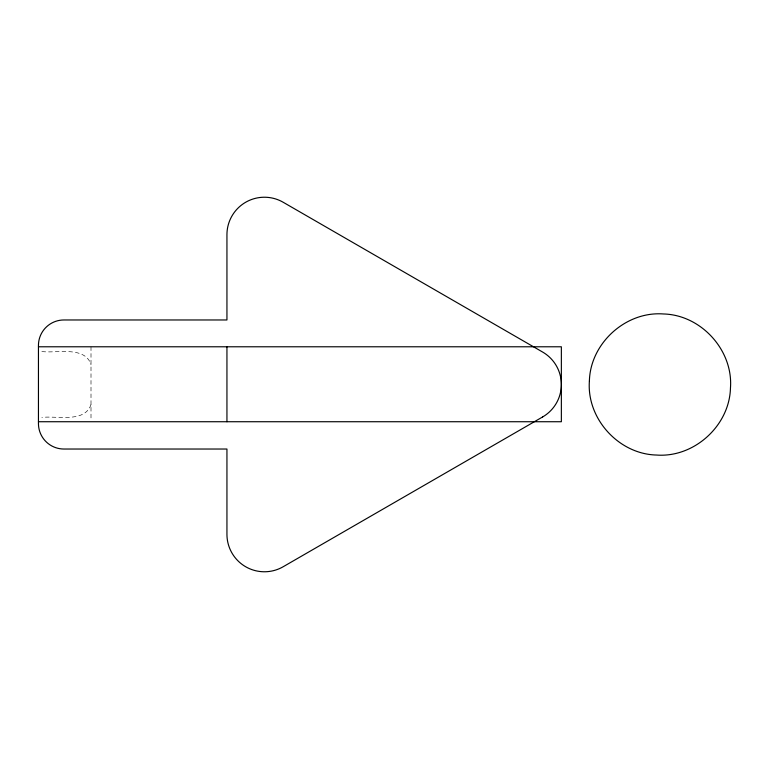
<?xml version="1.0" encoding="UTF-8"?>
<svg xmlns="http://www.w3.org/2000/svg" width="769" height="769" viewBox="0 0 769 769"><rect width="100%" height="100%" fill="white"/><g stroke="black" fill="none" stroke-linecap="round" stroke-linejoin="round"><path stroke-width="0.58" stroke-dasharray="3.85 2.88" d="M91.002 404.475C84.869 423.536 55.628 415.347 41.834 417.5M41.834 351.5C55.628 353.653 84.869 345.464 91.002 364.525M91.002 346.781L91.002 420.547"/><path stroke-width="1.15" d="M38.45 346.781L561.36 346.781L561.36 421.729L38.45 421.729M226.942 346.781L226.942 421.729M589.39 381.039C586.536 418.711 618.747 454.133 656.466 455.037C694.138 457.891 729.56 425.68 730.463 387.961C733.318 350.289 701.117 314.867 663.397 313.963C625.716 311.109 590.294 343.32 589.39 381.039M542.626 416.952L283.155 566.753A37.479 37.479 0 0 1 226.942 534.301L226.942 449.029L63.923 449.029A25.473 25.473 0 0 1 38.45 423.556L38.45 345.444A25.473 25.473 0 0 1 63.923 319.971L226.942 319.971L226.942 234.699A37.479 37.479 0 0 1 283.155 202.247L542.626 352.048A37.479 37.479 0 0 1 542.626 416.952"/></g></svg>
